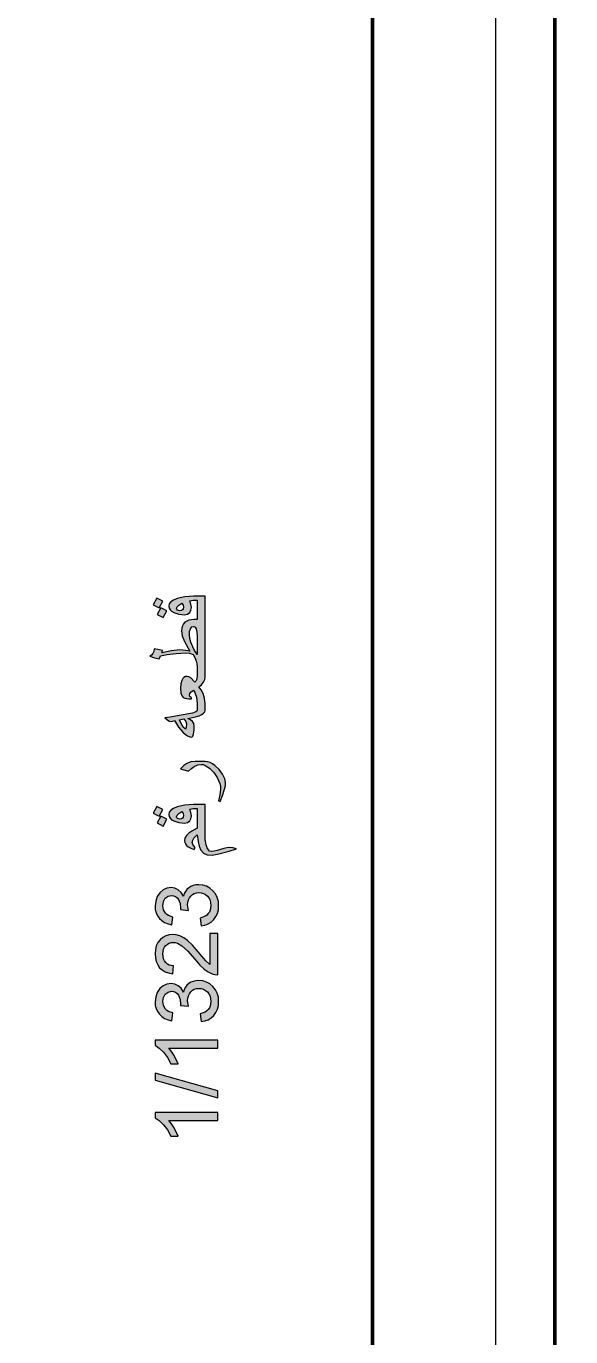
# Model space of a CAD drawing. Header units: inches. Extents: x -279 to 561, y -345 to 342.
# Drawn here: x -187.65 to -185.998, y 60.762 to 64.739 of the extents above; entities that cross this region are included whole.
import ezdxf

# ---------------------------------------------------------------- set-up
doc = ezdxf.new("R2010")
doc.units = ezdxf.units.IN
doc.header["$LTSCALE"] = 0.5
doc.header["$MEASUREMENT"] = 0
doc.layers.add('A-GENM', color=13, linetype='Continuous', lineweight=9)
doc.layers.add('G-ANNO-HLIN', color=5, linetype='Continuous', lineweight=50)
doc.layers.add('CADER', color=7, linetype='Continuous')
doc.layers.add('S-DIM', color=7, linetype='Continuous')
doc.styles.get("Standard").update_dxf_attribs({"font": 'arial.ttf'})
doc.dimstyles.get("Standard").update_dxf_attribs({"dimtxt": 0.18, "dimasz": 0.18, "dimexe": 0.18, "dimexo": 0.0625, "dimgap": 0.09, "dimtad": 0, "dimtih": 1, "dimtoh": 1, "dimzin": 0, "dimdsep": 46, "dimtxsty": 'Standard', "dimcen": 0.09, "dimadec": 0, "dimazin": 0, "dimtfac": 1, "dimtofl": 0, "dimtmove": 0, "dimatfit": 3, "dimfxl": 1, "dimtolj": 1, "dimtzin": 0, "dimarcsym": 0})

# ---------------------------------------------------------------- blocks, each defined once
blk = doc.blocks.new('TGG')
at = {"layer": 'A-GENM'}
h = blk.add_hatch(color=7, dxfattribs=at)
h.paths.add_polyline_path([(-15.16, -85.395), (-15.152, -85.388), (-15.146, -85.369), (-15.141, -85.339), (-15.14, -85.304), (-15.143, -85.287), (-15.153, -85.271), (-15.17, -85.257), (-15.192, -85.245), (-15.141, -85.236), (-15.101, -85.224), (-15.08, -85.214), (-15.065, -85.204), (-15.056, -85.194), (-15.053, -85.181), (-15.053, -85.128), (-15.057, -85.084), (-15.068, -85.045), (-15.083, -85.017), (-15.102, -84.992), (-15.081, -84.977), (-15.065, -84.954), (-15.056, -84.932), (-15.053, -84.91), (-15.053, -84.264), (-15.145, -84.264), (-15.216, -84.269), (-15.276, -84.283), (-15.306, -84.296), (-15.327, -84.31), (-15.34, -84.327), (-15.344, -84.347), (-15.341, -84.362), (-15.334, -84.375), (-15.321, -84.386), (-15.303, -84.397), (-15.264, -84.409), (-15.219, -84.414), (-15.194, -84.409), (-15.176, -84.396), (-15.167, -84.378), (-15.163, -84.356), (-15.168, -84.329), (-15.176, -84.303), (-15.147, -84.298), (-15.116, -84.296), (-15.116, -84.453), (-15.142, -84.453), (-15.184, -84.458), (-15.2, -84.465), (-15.214, -84.474), (-15.226, -84.487), (-15.235, -84.502), (-15.24, -84.521), (-15.242, -84.543), (-15.236, -84.582), (-15.218, -84.629), (-15.175, -84.706), (-15.206, -84.7), (-15.256, -84.696), (-15.322, -84.703), (-15.399, -84.72), (-15.395, -84.701), (-15.418, -84.694), (-15.462, -84.688), (-15.465, -84.709), (-15.471, -84.725), (-15.482, -84.739), (-15.496, -84.747), (-15.459, -84.76), (-15.42, -84.767), (-15.41, -84.743), (-15.346, -84.732), (-15.286, -84.724), (-15.21, -84.72), (-15.179, -84.723), (-15.149, -84.734), (-15.133, -84.762), (-15.123, -84.787), (-15.118, -84.808), (-15.117, -84.831), (-15.117, -84.911), (-15.122, -84.935), (-15.127, -84.947), (-15.135, -84.955), (-15.167, -84.921), (-15.185, -84.911), (-15.198, -84.908), (-15.212, -84.911), (-15.222, -84.916), (-15.232, -84.926), (-15.239, -84.94), (-15.247, -84.969), (-15.25, -85.004), (-15.246, -85.043), (-15.237, -85.068), (-15.228, -85.077), (-15.216, -85.083), (-15.184, -85.089), (-15.163, -85.089), (-15.163, -85.081), (-15.176, -85.07), (-15.179, -85.058), (-15.175, -85.045), (-15.165, -85.033), (-15.144, -85.018), (-15.131, -85.046), (-15.122, -85.074), (-15.118, -85.1), (-15.116, -85.136), (-15.116, -85.182), (-15.119, -85.187), (-15.126, -85.193), (-15.153, -85.203), (-15.228, -85.217), (-15.29, -85.227), (-15.346, -85.237), (-15.375, -85.242), (-15.351, -85.26), (-15.338, -85.267), (-15.325, -85.269), (-15.297, -85.263), (-15.266, -85.315), (-15.23, -85.357), (-15.211, -85.374), (-15.193, -85.385), (-15.176, -85.392)], flags=0)
h.paths.add_polyline_path([(-15.209, -85.332), (-15.224, -85.319), (-15.237, -85.303), (-15.258, -85.257), (-15.223, -85.25), (-15.208, -85.269), (-15.203, -85.289), (-15.204, -85.315)], flags=0)
h.paths.add_polyline_path([(-15.116, -84.734), (-15.143, -84.689), (-15.168, -84.633), (-15.176, -84.603), (-15.179, -84.576), (-15.177, -84.547), (-15.17, -84.526), (-15.159, -84.512), (-15.143, -84.508), (-15.131, -84.513), (-15.123, -84.528), (-15.118, -84.553), (-15.116, -84.587), (-15.116, -84.641)], flags=0)
h.paths.add_polyline_path([(-15.389, -84.437), (-15.36, -84.383), (-15.409, -84.359), (-15.438, -84.412)], flags=0)
h.paths.add_polyline_path([(-15.254, -84.382), (-15.273, -84.377), (-15.279, -84.37), (-15.281, -84.362), (-15.277, -84.349), (-15.263, -84.336), (-15.238, -84.321), (-15.229, -84.338), (-15.226, -84.354), (-15.228, -84.366), (-15.233, -84.375), (-15.242, -84.38)], flags=0)
h.paths.add_polyline_path([(-15.42, -84.359), (-15.391, -84.305), (-15.441, -84.28), (-15.469, -84.334)], flags=0)
for points in [[(-14.932, -85.913), (-14.913, -85.863), (-14.896, -85.812), (-14.89, -85.785), (-14.889, -85.761), (-14.895, -85.731), (-14.913, -85.694), (-14.941, -85.655), (-14.974, -85.623), (-14.993, -85.609), (-15.013, -85.599), (-15.034, -85.593), (-15.051, -85.591), (-15.133, -85.591), (-15.167, -85.595), (-15.198, -85.607), (-15.224, -85.624), (-15.25, -85.65), (-15.187, -85.669), (-15.163, -85.648), (-15.14, -85.631), (-15.112, -85.619), (-15.085, -85.614), (-15.069, -85.616), (-15.053, -85.622), (-15.017, -85.645), (-14.983, -85.68), (-14.955, -85.72), (-14.935, -85.768), (-14.93, -85.791), (-14.928, -85.814), (-14.934, -85.859), (-14.945, -85.907)], [(-15.085, -86.909), (-15.055, -86.904), (-15.028, -86.894), (-15.004, -86.879), (-14.983, -86.859), (-14.966, -86.836), (-14.953, -86.81), (-14.946, -86.781), (-14.944, -86.749), (-14.946, -86.714), (-14.955, -86.682), (-14.97, -86.653), (-14.99, -86.628), (-15.014, -86.607), (-15.041, -86.592), (-15.07, -86.583), (-15.102, -86.58), (-15.126, -86.581), (-15.147, -86.586), (-15.166, -86.593), (-15.184, -86.604), (-15.199, -86.617), (-15.211, -86.633), (-15.22, -86.651), (-15.227, -86.672), (-15.245, -86.642), (-15.268, -86.621), (-15.296, -86.608), (-15.326, -86.603), (-15.359, -86.608), (-15.389, -86.622), (-15.416, -86.644), (-15.437, -86.675), (-15.449, -86.711), (-15.454, -86.75), (-15.452, -86.779), (-15.445, -86.805), (-15.434, -86.829), (-15.419, -86.85), (-15.4, -86.868), (-15.377, -86.883), (-15.346, -86.895), (-15.32, -86.901), (-15.312, -86.839), (-15.347, -86.828), (-15.36, -86.819), (-15.371, -86.808), (-15.386, -86.781), (-15.391, -86.748), (-15.386, -86.715), (-15.372, -86.689), (-15.35, -86.672), (-15.322, -86.666), (-15.305, -86.668), (-15.29, -86.674), (-15.277, -86.684), (-15.267, -86.698), (-15.253, -86.731), (-15.249, -86.769), (-15.25, -86.779), (-15.187, -86.786), (-15.194, -86.742), (-15.192, -86.721), (-15.187, -86.702), (-15.179, -86.686), (-15.168, -86.671), (-15.154, -86.658), (-15.139, -86.65), (-15.122, -86.644), (-15.103, -86.642), (-15.083, -86.644), (-15.065, -86.65), (-15.049, -86.658), (-15.034, -86.671), (-15.022, -86.686), (-15.013, -86.704), (-15.008, -86.724), (-15.006, -86.747), (-15.011, -86.784), (-15.018, -86.799), (-15.027, -86.812), (-15.038, -86.823), (-15.053, -86.832), (-15.093, -86.847)], [(-14.951, -87.302), (-14.951, -86.972), (-15.014, -86.972), (-15.014, -87.219), (-15.046, -87.19), (-15.107, -87.118), (-15.155, -87.064), (-15.193, -87.028), (-15.224, -87.006), (-15.254, -86.991), (-15.284, -86.983), (-15.314, -86.98), (-15.346, -86.984), (-15.368, -86.99), (-15.392, -87.003), (-15.414, -87.021), (-15.431, -87.044), (-15.444, -87.07), (-15.451, -87.1), (-15.454, -87.134), (-15.451, -87.167), (-15.445, -87.197), (-15.433, -87.223), (-15.418, -87.246), (-15.397, -87.264), (-15.373, -87.279), (-15.345, -87.288), (-15.312, -87.294), (-15.305, -87.231), (-15.324, -87.229), (-15.341, -87.224), (-15.355, -87.216), (-15.368, -87.205), (-15.378, -87.191), (-15.385, -87.174), (-15.391, -87.135), (-15.389, -87.115), (-15.385, -87.098), (-15.378, -87.082), (-15.367, -87.068), (-15.355, -87.057), (-15.341, -87.049), (-15.326, -87.044), (-15.31, -87.043), (-15.292, -87.044), (-15.275, -87.05), (-15.239, -87.07), (-15.194, -87.11), (-15.134, -87.178), (-15.096, -87.224), (-15.061, -87.257), (-15.029, -87.28), (-14.995, -87.295), (-14.974, -87.3)], [(-15.085, -87.678), (-15.055, -87.673), (-15.028, -87.663), (-15.004, -87.648), (-14.983, -87.629), (-14.966, -87.605), (-14.953, -87.579), (-14.946, -87.55), (-14.944, -87.518), (-14.946, -87.483), (-14.955, -87.451), (-14.97, -87.423), (-14.99, -87.397), (-15.014, -87.376), (-15.041, -87.361), (-15.07, -87.352), (-15.102, -87.349), (-15.126, -87.35), (-15.147, -87.355), (-15.166, -87.362), (-15.184, -87.373), (-15.199, -87.386), (-15.211, -87.402), (-15.22, -87.42), (-15.227, -87.441), (-15.245, -87.411), (-15.268, -87.39), (-15.296, -87.377), (-15.326, -87.372), (-15.359, -87.377), (-15.389, -87.391), (-15.416, -87.413), (-15.437, -87.444), (-15.449, -87.48), (-15.454, -87.519), (-15.452, -87.548), (-15.445, -87.574), (-15.434, -87.598), (-15.419, -87.619), (-15.4, -87.637), (-15.377, -87.652), (-15.346, -87.664), (-15.32, -87.671), (-15.312, -87.608), (-15.347, -87.597), (-15.36, -87.588), (-15.371, -87.577), (-15.386, -87.55), (-15.391, -87.517), (-15.386, -87.484), (-15.372, -87.458), (-15.35, -87.441), (-15.322, -87.435), (-15.305, -87.437), (-15.29, -87.443), (-15.277, -87.453), (-15.267, -87.467), (-15.253, -87.5), (-15.249, -87.538), (-15.25, -87.548), (-15.187, -87.555), (-15.194, -87.511), (-15.192, -87.49), (-15.187, -87.472), (-15.179, -87.455), (-15.168, -87.44), (-15.154, -87.427), (-15.139, -87.419), (-15.122, -87.413), (-15.103, -87.412), (-15.083, -87.413), (-15.065, -87.419), (-15.049, -87.428), (-15.034, -87.44), (-15.022, -87.455), (-15.013, -87.473), (-15.008, -87.493), (-15.006, -87.516), (-15.011, -87.553), (-15.018, -87.568), (-15.027, -87.581), (-15.038, -87.592), (-15.053, -87.602), (-15.093, -87.616)], [(-15.328, -88.016), (-15.269, -88.016), (-15.301, -87.95), (-15.322, -87.917), (-15.343, -87.89), (-14.951, -87.89), (-14.951, -87.828), (-15.454, -87.828), (-15.454, -87.868), (-15.421, -87.89), (-15.387, -87.924), (-15.355, -87.967)], [(-14.951, -88.291), (-14.951, -88.234), (-15.454, -88.093), (-15.454, -88.149), (-15.034, -88.267)], [(-15.328, -88.597), (-15.269, -88.597), (-15.301, -88.531), (-15.322, -88.497), (-15.343, -88.471), (-14.951, -88.471), (-14.951, -88.408), (-15.454, -88.408), (-15.454, -88.449), (-15.421, -88.471), (-15.387, -88.505), (-15.355, -88.547)]]:
    blk.add_hatch(color=7, dxfattribs=at).paths.add_polyline_path(points, flags=0)
h = blk.add_hatch(color=7, dxfattribs=at)
h.paths.add_polyline_path([(-14.997, -86.344), (-14.943, -86.333), (-14.802, -86.293), (-14.83, -86.284), (-14.854, -86.281), (-14.877, -86.283), (-14.903, -86.289), (-14.955, -86.305), (-14.98, -86.311), (-15.004, -86.313), (-15.016, -86.31), (-15.026, -86.3), (-15.035, -86.283), (-15.043, -86.261), (-15.051, -86.216), (-15.053, -86.148), (-15.053, -85.936), (-15.145, -85.936), (-15.216, -85.941), (-15.276, -85.955), (-15.306, -85.967), (-15.327, -85.982), (-15.34, -85.999), (-15.344, -86.019), (-15.341, -86.033), (-15.334, -86.046), (-15.321, -86.058), (-15.303, -86.068), (-15.264, -86.081), (-15.219, -86.085), (-15.194, -86.081), (-15.176, -86.068), (-15.167, -86.05), (-15.163, -86.028), (-15.168, -86.001), (-15.176, -85.974), (-15.147, -85.969), (-15.116, -85.968), (-15.116, -86.125), (-15.16, -86.15), (-15.183, -86.167), (-15.201, -86.184), (-15.214, -86.205), (-15.218, -86.225), (-15.216, -86.239), (-15.211, -86.252), (-15.202, -86.264), (-15.189, -86.275), (-15.168, -86.287), (-15.141, -86.297), (-15.132, -86.281), (-15.149, -86.262), (-15.156, -86.241), (-15.152, -86.223), (-15.142, -86.206), (-15.116, -86.179), (-15.109, -86.232), (-15.101, -86.27), (-15.086, -86.303), (-15.066, -86.326), (-15.034, -86.34)], flags=0)
h.paths.add_polyline_path([(-15.389, -86.109), (-15.36, -86.055), (-15.409, -86.03), (-15.438, -86.083)], flags=0)
h.paths.add_polyline_path([(-15.254, -86.054), (-15.273, -86.048), (-15.279, -86.042), (-15.281, -86.034), (-15.277, -86.021), (-15.263, -86.008), (-15.238, -85.993), (-15.229, -86.009), (-15.226, -86.025), (-15.228, -86.038), (-15.233, -86.047), (-15.242, -86.052)], flags=0)
h.paths.add_polyline_path([(-15.42, -86.03), (-15.391, -85.976), (-15.441, -85.952), (-15.469, -86.005)], flags=0)
at = {"layer": 'A-GENM', "color": 7}
for p, q in [((-15.441, -84.28), (-15.469, -84.334)), ((-15.391, -84.305), (-15.441, -84.28)), ((-15.42, -84.359), (-15.391, -84.305)), ((-15.34, -84.327), (-15.344, -84.347)), ((-15.327, -84.31), (-15.34, -84.327)), ((-15.306, -84.296), (-15.327, -84.31)), ((-15.276, -84.283), (-15.306, -84.296)), ((-15.216, -84.269), (-15.276, -84.283)), ((-15.263, -84.336), (-15.238, -84.321)), ((-15.238, -84.321), (-15.229, -84.338)), ((-15.145, -84.264), (-15.216, -84.269)), ((-15.176, -84.303), (-15.147, -84.298)), ((-15.168, -84.329), (-15.176, -84.303)), ((-15.163, -84.356), (-15.168, -84.329)), ((-15.147, -84.298), (-15.116, -84.296)), ((-15.053, -84.264), (-15.145, -84.264)), ((-15.116, -84.296), (-15.116, -84.453)), ((-15.053, -84.453), (-15.053, -84.264)), ((-15.469, -84.334), (-15.42, -84.359)), ((-15.409, -84.359), (-15.438, -84.412)), ((-15.438, -84.412), (-15.389, -84.437)), ((-15.36, -84.383), (-15.409, -84.359)), ((-15.389, -84.437), (-15.36, -84.383)), ((-15.344, -84.347), (-15.341, -84.362)), ((-15.341, -84.362), (-15.334, -84.375)), ((-15.334, -84.375), (-15.321, -84.386)), ((-15.321, -84.386), (-15.303, -84.397)), ((-15.303, -84.397), (-15.264, -84.409)), ((-15.281, -84.362), (-15.277, -84.349)), ((-15.279, -84.37), (-15.281, -84.362)), ((-15.273, -84.377), (-15.279, -84.37)), ((-15.277, -84.349), (-15.263, -84.336)), ((-15.254, -84.382), (-15.273, -84.377)), ((-15.264, -84.409), (-15.219, -84.414)), ((-15.242, -84.38), (-15.254, -84.382)), ((-15.233, -84.375), (-15.242, -84.38)), ((-15.228, -84.366), (-15.233, -84.375)), ((-15.229, -84.338), (-15.226, -84.354)), ((-15.226, -84.354), (-15.228, -84.366)), ((-15.219, -84.414), (-15.194, -84.409)), ((-15.194, -84.409), (-15.176, -84.396)), ((-15.176, -84.396), (-15.167, -84.378)), ((-15.167, -84.378), (-15.163, -84.356)), ((-15.24, -84.521), (-15.242, -84.543)), ((-15.235, -84.502), (-15.24, -84.521)), ((-15.226, -84.487), (-15.235, -84.502)), ((-15.214, -84.474), (-15.226, -84.487)), ((-15.2, -84.465), (-15.214, -84.474)), ((-15.184, -84.458), (-15.2, -84.465)), ((-15.142, -84.453), (-15.184, -84.458)), ((-15.177, -84.547), (-15.17, -84.526)), ((-15.17, -84.526), (-15.159, -84.512)), ((-15.159, -84.512), (-15.143, -84.508)), ((-15.143, -84.508), (-15.131, -84.513)), ((-15.116, -84.453), (-15.142, -84.453)), ((-15.131, -84.513), (-15.123, -84.528)), ((-15.123, -84.528), (-15.118, -84.553)), ((-15.053, -84.476), (-15.053, -84.453)), ((-15.053, -84.861), (-15.053, -84.476)), ((-15.242, -84.543), (-15.236, -84.582)), ((-15.236, -84.582), (-15.218, -84.629)), ((-15.218, -84.629), (-15.175, -84.706)), ((-15.179, -84.576), (-15.177, -84.547)), ((-15.176, -84.603), (-15.179, -84.576)), ((-15.168, -84.633), (-15.176, -84.603)), ((-15.143, -84.689), (-15.168, -84.633)), ((-15.118, -84.553), (-15.116, -84.587)), ((-15.116, -84.587), (-15.116, -84.734)), ((-15.482, -84.739), (-15.496, -84.747)), ((-15.496, -84.747), (-15.459, -84.76)), ((-15.471, -84.725), (-15.482, -84.739)), ((-15.465, -84.709), (-15.471, -84.725)), ((-15.462, -84.688), (-15.465, -84.709)), ((-15.418, -84.694), (-15.462, -84.688)), ((-15.42, -84.767), (-15.41, -84.743)), ((-15.395, -84.701), (-15.418, -84.694)), ((-15.41, -84.743), (-15.358, -84.734)), ((-15.322, -84.703), (-15.399, -84.72)), ((-15.399, -84.72), (-15.398, -84.715)), ((-15.398, -84.715), (-15.395, -84.701)), ((-15.358, -84.734), (-15.286, -84.724)), ((-15.256, -84.696), (-15.322, -84.703)), ((-15.286, -84.724), (-15.21, -84.72)), ((-15.206, -84.7), (-15.256, -84.696)), ((-15.21, -84.72), (-15.179, -84.723)), ((-15.175, -84.706), (-15.206, -84.7)), ((-15.179, -84.723), (-15.149, -84.734)), ((-15.149, -84.734), (-15.133, -84.762)), ((-15.116, -84.734), (-15.143, -84.689)), ((-15.459, -84.76), (-15.42, -84.767)), ((-15.133, -84.762), (-15.123, -84.787)), ((-15.123, -84.787), (-15.118, -84.808)), ((-15.118, -84.808), (-15.117, -84.831)), ((-15.117, -84.831), (-15.116, -84.884)), ((-15.239, -84.94), (-15.247, -84.969)), ((-15.232, -84.926), (-15.239, -84.94)), ((-15.222, -84.916), (-15.232, -84.926)), ((-15.211, -84.91), (-15.222, -84.916)), ((-15.198, -84.908), (-15.211, -84.91)), ((-15.183, -84.911), (-15.198, -84.908)), ((-15.167, -84.921), (-15.183, -84.911)), ((-15.135, -84.955), (-15.167, -84.921)), ((-15.127, -84.947), (-15.135, -84.955)), ((-15.122, -84.935), (-15.127, -84.947)), ((-15.116, -84.91), (-15.122, -84.935)), ((-15.116, -84.884), (-15.116, -84.91)), ((-15.081, -84.977), (-15.065, -84.954)), ((-15.065, -84.954), (-15.056, -84.932)), ((-15.056, -84.932), (-15.053, -84.91)), ((-15.053, -84.884), (-15.053, -84.861)), ((-15.053, -84.91), (-15.053, -84.884)), ((-15.247, -84.969), (-15.25, -85.004)), ((-15.25, -85.004), (-15.246, -85.043)), ((-15.246, -85.043), (-15.237, -85.068)), ((-15.179, -85.058), (-15.175, -85.045)), ((-15.176, -85.07), (-15.179, -85.058)), ((-15.175, -85.045), (-15.165, -85.033)), ((-15.165, -85.033), (-15.144, -85.018)), ((-15.144, -85.018), (-15.131, -85.046)), ((-15.131, -85.046), (-15.122, -85.074)), ((-15.102, -84.992), (-15.081, -84.977)), ((-15.083, -85.017), (-15.102, -84.992)), ((-15.068, -85.045), (-15.083, -85.017)), ((-15.057, -85.084), (-15.068, -85.045)), ((-15.237, -85.068), (-15.228, -85.077)), ((-15.228, -85.077), (-15.216, -85.083)), ((-15.216, -85.083), (-15.184, -85.089)), ((-15.184, -85.089), (-15.163, -85.089)), ((-15.163, -85.081), (-15.176, -85.07)), ((-15.163, -85.089), (-15.163, -85.081)), ((-15.122, -85.074), (-15.118, -85.1)), ((-15.118, -85.1), (-15.116, -85.128)), ((-15.116, -85.128), (-15.116, -85.136)), ((-15.116, -85.136), (-15.116, -85.159)), ((-15.116, -85.159), (-15.116, -85.182)), ((-15.053, -85.128), (-15.057, -85.084)), ((-15.053, -85.136), (-15.053, -85.128)), ((-15.053, -85.159), (-15.053, -85.136)), ((-15.053, -85.182), (-15.053, -85.159)), ((-15.332, -85.235), (-15.375, -85.242)), ((-15.375, -85.242), (-15.351, -85.26)), ((-15.351, -85.26), (-15.338, -85.267)), ((-15.338, -85.267), (-15.325, -85.269)), ((-15.29, -85.227), (-15.332, -85.235)), ((-15.325, -85.269), (-15.311, -85.267)), ((-15.311, -85.267), (-15.297, -85.263)), ((-15.297, -85.263), (-15.266, -85.315)), ((-15.228, -85.217), (-15.29, -85.227)), ((-15.258, -85.257), (-15.223, -85.25)), ((-15.237, -85.303), (-15.258, -85.257)), ((-15.153, -85.203), (-15.228, -85.217)), ((-15.223, -85.25), (-15.208, -85.269)), ((-15.208, -85.269), (-15.203, -85.289)), ((-15.192, -85.245), (-15.141, -85.236)), ((-15.17, -85.257), (-15.192, -85.245)), ((-15.153, -85.271), (-15.17, -85.257)), ((-15.126, -85.193), (-15.153, -85.203)), ((-15.143, -85.287), (-15.153, -85.271)), ((-15.141, -85.236), (-15.101, -85.224)), ((-15.119, -85.187), (-15.126, -85.193)), ((-15.116, -85.182), (-15.119, -85.187)), ((-15.101, -85.224), (-15.08, -85.214)), ((-15.08, -85.214), (-15.065, -85.204)), ((-15.065, -85.204), (-15.056, -85.194)), ((-15.056, -85.194), (-15.053, -85.182)), ((-15.266, -85.315), (-15.23, -85.357)), ((-15.224, -85.319), (-15.237, -85.303)), ((-15.23, -85.357), (-15.211, -85.374)), ((-15.209, -85.332), (-15.224, -85.319)), ((-15.211, -85.374), (-15.193, -85.385)), ((-15.204, -85.315), (-15.209, -85.332)), ((-15.203, -85.289), (-15.204, -85.315)), ((-15.152, -85.388), (-15.146, -85.369)), ((-15.146, -85.369), (-15.141, -85.339)), ((-15.14, -85.304), (-15.143, -85.287)), ((-15.141, -85.339), (-15.14, -85.304)), ((-15.193, -85.385), (-15.176, -85.392)), ((-15.176, -85.392), (-15.16, -85.395)), ((-15.16, -85.395), (-15.152, -85.388)), ((-15.133, -85.591), (-15.167, -85.595)), ((-15.051, -85.591), (-15.133, -85.591)), ((-15.032, -85.593), (-15.051, -85.591)), ((-15.224, -85.624), (-15.25, -85.65)), ((-15.25, -85.65), (-15.187, -85.669)), ((-15.198, -85.607), (-15.224, -85.624)), ((-15.167, -85.595), (-15.198, -85.607)), ((-15.187, -85.669), (-15.163, -85.648)), ((-15.163, -85.648), (-15.14, -85.631)), ((-15.14, -85.631), (-15.112, -85.619)), ((-15.112, -85.619), (-15.085, -85.614)), ((-15.085, -85.614), (-15.069, -85.616)), ((-15.069, -85.616), (-15.053, -85.622)), ((-15.053, -85.622), (-15.017, -85.645)), ((-15.013, -85.599), (-15.032, -85.593)), ((-15.017, -85.645), (-14.983, -85.68)), ((-14.993, -85.609), (-15.013, -85.599)), ((-14.974, -85.623), (-14.993, -85.609)), ((-14.983, -85.68), (-14.955, -85.72)), ((-14.941, -85.655), (-14.974, -85.623)), ((-14.913, -85.694), (-14.941, -85.655)), ((-14.895, -85.731), (-14.913, -85.694)), ((-14.955, -85.72), (-14.935, -85.768)), ((-14.935, -85.768), (-14.93, -85.791)), ((-14.93, -85.791), (-14.928, -85.814)), ((-14.896, -85.812), (-14.89, -85.785)), ((-14.889, -85.761), (-14.895, -85.731)), ((-14.89, -85.785), (-14.889, -85.761)), ((-14.934, -85.859), (-14.945, -85.907)), ((-14.945, -85.907), (-14.932, -85.913)), ((-14.928, -85.814), (-14.934, -85.859)), ((-14.932, -85.913), (-14.913, -85.863)), ((-14.913, -85.863), (-14.896, -85.812)), ((-15.441, -85.952), (-15.469, -86.005)), ((-15.469, -86.005), (-15.42, -86.03)), ((-15.391, -85.976), (-15.441, -85.952)), ((-15.42, -86.03), (-15.391, -85.976)), ((-15.34, -85.999), (-15.344, -86.019)), ((-15.327, -85.982), (-15.34, -85.999)), ((-15.306, -85.967), (-15.327, -85.982)), ((-15.276, -85.955), (-15.306, -85.967)), ((-15.277, -86.021), (-15.263, -86.008)), ((-15.216, -85.941), (-15.276, -85.955)), ((-15.263, -86.008), (-15.238, -85.993)), ((-15.238, -85.993), (-15.229, -86.009)), ((-15.229, -86.009), (-15.226, -86.025)), ((-15.145, -85.936), (-15.216, -85.941)), ((-15.176, -85.974), (-15.147, -85.969)), ((-15.168, -86.001), (-15.176, -85.974)), ((-15.163, -86.028), (-15.168, -86.001)), ((-15.147, -85.969), (-15.116, -85.968)), ((-15.053, -85.936), (-15.145, -85.936)), ((-15.116, -85.968), (-15.116, -86.125)), ((-15.053, -86.125), (-15.053, -85.936)), ((-15.409, -86.03), (-15.438, -86.083)), ((-15.438, -86.083), (-15.389, -86.109)), ((-15.36, -86.055), (-15.409, -86.03)), ((-15.389, -86.109), (-15.36, -86.055)), ((-15.344, -86.019), (-15.341, -86.033)), ((-15.341, -86.033), (-15.334, -86.046)), ((-15.334, -86.046), (-15.321, -86.058)), ((-15.321, -86.058), (-15.303, -86.068)), ((-15.303, -86.068), (-15.264, -86.081)), ((-15.281, -86.034), (-15.277, -86.021)), ((-15.279, -86.042), (-15.281, -86.034)), ((-15.273, -86.048), (-15.279, -86.042)), ((-15.254, -86.054), (-15.273, -86.048)), ((-15.264, -86.081), (-15.219, -86.085)), ((-15.242, -86.052), (-15.254, -86.054)), ((-15.233, -86.047), (-15.242, -86.052)), ((-15.228, -86.038), (-15.233, -86.047)), ((-15.226, -86.025), (-15.228, -86.038)), ((-15.219, -86.085), (-15.194, -86.081)), ((-15.194, -86.081), (-15.176, -86.068)), ((-15.176, -86.068), (-15.167, -86.05)), ((-15.167, -86.05), (-15.163, -86.028)), ((-15.214, -86.205), (-15.218, -86.225)), ((-15.201, -86.184), (-15.214, -86.205)), ((-15.183, -86.167), (-15.201, -86.184)), ((-15.16, -86.15), (-15.183, -86.167)), ((-15.116, -86.125), (-15.16, -86.15)), ((-15.156, -86.241), (-15.152, -86.223)), ((-15.152, -86.223), (-15.142, -86.206)), ((-15.142, -86.206), (-15.116, -86.179)), ((-15.116, -86.179), (-15.109, -86.232)), ((-15.053, -86.148), (-15.053, -86.125)), ((-15.053, -86.164), (-15.053, -86.148)), ((-15.051, -86.216), (-15.053, -86.164)), ((-15.043, -86.261), (-15.051, -86.216)), ((-15.218, -86.225), (-15.216, -86.239)), ((-15.216, -86.239), (-15.211, -86.252)), ((-15.211, -86.252), (-15.202, -86.264)), ((-15.202, -86.264), (-15.189, -86.275)), ((-15.189, -86.275), (-15.168, -86.287)), ((-15.168, -86.287), (-15.141, -86.297)), ((-15.149, -86.262), (-15.156, -86.241)), ((-15.132, -86.281), (-15.149, -86.262)), ((-15.141, -86.297), (-15.132, -86.281)), ((-15.109, -86.232), (-15.101, -86.27)), ((-15.101, -86.27), (-15.086, -86.303)), ((-15.086, -86.303), (-15.066, -86.326)), ((-15.066, -86.326), (-15.037, -86.34)), ((-15.035, -86.283), (-15.043, -86.261)), ((-15.026, -86.3), (-15.035, -86.283)), ((-15.016, -86.31), (-15.026, -86.3)), ((-15.004, -86.313), (-15.016, -86.31)), ((-14.98, -86.311), (-15.004, -86.313)), ((-14.955, -86.305), (-14.98, -86.311)), ((-14.903, -86.289), (-14.955, -86.305)), ((-14.943, -86.333), (-14.86, -86.31)), ((-14.877, -86.283), (-14.903, -86.289)), ((-14.854, -86.281), (-14.877, -86.283)), ((-14.86, -86.31), (-14.802, -86.293)), ((-14.83, -86.284), (-14.854, -86.281)), ((-14.802, -86.293), (-14.83, -86.284)), ((-15.037, -86.34), (-14.997, -86.344)), ((-14.997, -86.344), (-14.943, -86.333)), ((-15.416, -86.644), (-15.437, -86.675)), ((-15.389, -86.622), (-15.416, -86.644)), ((-15.359, -86.608), (-15.389, -86.622)), ((-15.326, -86.603), (-15.359, -86.608)), ((-15.296, -86.608), (-15.326, -86.603)), ((-15.268, -86.621), (-15.296, -86.608)), ((-15.245, -86.642), (-15.268, -86.621)), ((-15.227, -86.672), (-15.245, -86.642)), ((-15.211, -86.633), (-15.22, -86.651)), ((-15.199, -86.617), (-15.211, -86.633)), ((-15.184, -86.604), (-15.199, -86.617)), ((-15.166, -86.593), (-15.184, -86.604)), ((-15.147, -86.586), (-15.166, -86.593)), ((-15.126, -86.581), (-15.147, -86.586)), ((-15.102, -86.58), (-15.126, -86.581)), ((-15.122, -86.644), (-15.103, -86.642)), ((-15.103, -86.642), (-15.083, -86.644)), ((-15.07, -86.583), (-15.102, -86.58)), ((-15.041, -86.592), (-15.07, -86.583)), ((-15.014, -86.607), (-15.041, -86.592)), ((-14.99, -86.628), (-15.014, -86.607)), ((-14.97, -86.653), (-14.99, -86.628)), ((-15.449, -86.711), (-15.454, -86.75)), ((-15.437, -86.675), (-15.449, -86.711)), ((-15.391, -86.748), (-15.386, -86.715)), ((-15.386, -86.781), (-15.391, -86.748)), ((-15.386, -86.715), (-15.372, -86.689)), ((-15.372, -86.689), (-15.35, -86.672)), ((-15.35, -86.672), (-15.322, -86.666)), ((-15.322, -86.666), (-15.305, -86.668)), ((-15.305, -86.668), (-15.29, -86.674)), ((-15.29, -86.674), (-15.277, -86.684)), ((-15.277, -86.684), (-15.267, -86.698)), ((-15.267, -86.698), (-15.253, -86.731)), ((-15.253, -86.731), (-15.249, -86.769)), ((-15.22, -86.651), (-15.227, -86.672)), ((-15.194, -86.742), (-15.192, -86.721)), ((-15.187, -86.786), (-15.194, -86.742)), ((-15.192, -86.721), (-15.187, -86.702)), ((-15.187, -86.702), (-15.179, -86.686)), ((-15.179, -86.686), (-15.168, -86.671)), ((-15.168, -86.671), (-15.154, -86.658)), ((-15.154, -86.658), (-15.139, -86.65)), ((-15.139, -86.65), (-15.122, -86.644)), ((-15.083, -86.644), (-15.065, -86.65)), ((-15.065, -86.65), (-15.049, -86.658)), ((-15.049, -86.658), (-15.034, -86.671)), ((-15.034, -86.671), (-15.022, -86.686)), ((-15.022, -86.686), (-15.013, -86.704)), ((-15.013, -86.704), (-15.008, -86.724)), ((-15.006, -86.747), (-15.011, -86.784)), ((-15.008, -86.724), (-15.006, -86.747)), ((-14.955, -86.682), (-14.97, -86.653)), ((-14.946, -86.714), (-14.955, -86.682)), ((-14.944, -86.749), (-14.946, -86.714)), ((-14.946, -86.781), (-14.944, -86.749)), ((-15.454, -86.75), (-15.452, -86.779)), ((-15.452, -86.779), (-15.445, -86.805)), ((-15.445, -86.805), (-15.434, -86.829)), ((-15.434, -86.829), (-15.419, -86.85)), ((-15.419, -86.85), (-15.4, -86.868)), ((-15.371, -86.808), (-15.386, -86.781)), ((-15.36, -86.819), (-15.371, -86.808)), ((-15.347, -86.828), (-15.36, -86.819)), ((-15.312, -86.839), (-15.347, -86.828)), ((-15.32, -86.901), (-15.312, -86.839)), ((-15.249, -86.769), (-15.25, -86.779)), ((-15.25, -86.779), (-15.187, -86.786)), ((-15.053, -86.832), (-15.093, -86.847)), ((-15.093, -86.847), (-15.085, -86.909)), ((-15.038, -86.823), (-15.053, -86.832)), ((-15.027, -86.812), (-15.038, -86.823)), ((-15.018, -86.799), (-15.027, -86.812)), ((-15.011, -86.784), (-15.018, -86.799)), ((-14.983, -86.859), (-14.966, -86.836)), ((-14.966, -86.836), (-14.953, -86.81)), ((-14.953, -86.81), (-14.946, -86.781)), ((-15.4, -86.868), (-15.377, -86.883)), ((-15.377, -86.883), (-15.35, -86.894)), ((-15.35, -86.894), (-15.32, -86.901)), ((-15.085, -86.909), (-15.055, -86.904)), ((-15.055, -86.904), (-15.028, -86.894)), ((-15.028, -86.894), (-15.004, -86.879)), ((-15.004, -86.879), (-14.983, -86.859)), ((-15.431, -87.044), (-15.444, -87.07)), ((-15.414, -87.021), (-15.431, -87.044)), ((-15.392, -87.003), (-15.414, -87.021)), ((-15.368, -86.99), (-15.392, -87.003)), ((-15.342, -86.983), (-15.368, -86.99)), ((-15.367, -87.068), (-15.355, -87.057)), ((-15.355, -87.057), (-15.341, -87.049)), ((-15.314, -86.98), (-15.342, -86.983)), ((-15.341, -87.049), (-15.326, -87.044)), ((-15.326, -87.044), (-15.31, -87.043)), ((-15.284, -86.983), (-15.314, -86.98)), ((-15.31, -87.043), (-15.292, -87.044)), ((-15.292, -87.044), (-15.275, -87.05)), ((-15.254, -86.991), (-15.284, -86.983)), ((-15.275, -87.05), (-15.239, -87.07)), ((-15.224, -87.006), (-15.254, -86.991)), ((-15.193, -87.028), (-15.224, -87.006)), ((-15.155, -87.064), (-15.193, -87.028)), ((-15.107, -87.118), (-15.155, -87.064)), ((-15.014, -86.972), (-15.014, -87.219)), ((-14.951, -86.972), (-15.014, -86.972)), ((-14.951, -87.302), (-14.951, -86.972)), ((-15.451, -87.1), (-15.454, -87.134)), ((-15.454, -87.134), (-15.451, -87.167)), ((-15.444, -87.07), (-15.451, -87.1)), ((-15.451, -87.167), (-15.445, -87.197)), ((-15.391, -87.135), (-15.389, -87.115)), ((-15.385, -87.174), (-15.391, -87.135)), ((-15.389, -87.115), (-15.385, -87.098)), ((-15.385, -87.098), (-15.378, -87.082)), ((-15.378, -87.082), (-15.367, -87.068)), ((-15.239, -87.07), (-15.194, -87.11)), ((-15.194, -87.11), (-15.134, -87.178)), ((-15.046, -87.19), (-15.107, -87.118)), ((-15.445, -87.197), (-15.433, -87.223)), ((-15.433, -87.223), (-15.418, -87.246)), ((-15.418, -87.246), (-15.397, -87.264)), ((-15.397, -87.264), (-15.373, -87.279)), ((-15.378, -87.191), (-15.385, -87.174)), ((-15.368, -87.205), (-15.378, -87.191)), ((-15.355, -87.216), (-15.368, -87.205)), ((-15.341, -87.224), (-15.355, -87.216)), ((-15.324, -87.229), (-15.341, -87.224)), ((-15.305, -87.231), (-15.324, -87.229)), ((-15.312, -87.294), (-15.305, -87.231)), ((-15.134, -87.178), (-15.096, -87.224)), ((-15.096, -87.224), (-15.061, -87.257)), ((-15.061, -87.257), (-15.029, -87.28)), ((-15.014, -87.219), (-15.046, -87.19)), ((-15.359, -87.377), (-15.389, -87.391)), ((-15.373, -87.279), (-15.345, -87.288)), ((-15.326, -87.372), (-15.359, -87.377)), ((-15.345, -87.288), (-15.312, -87.294)), ((-15.296, -87.377), (-15.326, -87.372)), ((-15.268, -87.39), (-15.296, -87.377)), ((-15.184, -87.373), (-15.199, -87.386)), ((-15.166, -87.362), (-15.184, -87.373)), ((-15.147, -87.355), (-15.166, -87.362)), ((-15.126, -87.35), (-15.147, -87.355)), ((-15.102, -87.349), (-15.126, -87.35)), ((-15.07, -87.352), (-15.102, -87.349)), ((-15.041, -87.361), (-15.07, -87.352)), ((-15.014, -87.376), (-15.041, -87.361)), ((-15.029, -87.28), (-14.995, -87.295)), ((-14.99, -87.397), (-15.014, -87.376)), ((-14.995, -87.295), (-14.974, -87.3)), ((-14.974, -87.3), (-14.951, -87.302)), ((-15.449, -87.48), (-15.454, -87.519)), ((-15.437, -87.444), (-15.449, -87.48)), ((-15.416, -87.413), (-15.437, -87.444)), ((-15.389, -87.391), (-15.416, -87.413)), ((-15.391, -87.517), (-15.386, -87.484)), ((-15.386, -87.484), (-15.372, -87.458)), ((-15.372, -87.458), (-15.35, -87.441)), ((-15.35, -87.441), (-15.322, -87.435)), ((-15.322, -87.435), (-15.305, -87.437)), ((-15.305, -87.437), (-15.29, -87.443)), ((-15.29, -87.443), (-15.277, -87.453)), ((-15.277, -87.453), (-15.267, -87.467)), ((-15.245, -87.411), (-15.268, -87.39)), ((-15.267, -87.467), (-15.253, -87.5)), ((-15.227, -87.441), (-15.245, -87.411)), ((-15.22, -87.42), (-15.227, -87.441)), ((-15.211, -87.402), (-15.22, -87.42)), ((-15.199, -87.386), (-15.211, -87.402)), ((-15.192, -87.49), (-15.187, -87.472)), ((-15.187, -87.472), (-15.179, -87.455)), ((-15.179, -87.455), (-15.168, -87.44)), ((-15.168, -87.44), (-15.154, -87.427)), ((-15.154, -87.427), (-15.139, -87.419)), ((-15.139, -87.419), (-15.122, -87.413)), ((-15.122, -87.413), (-15.103, -87.412)), ((-15.103, -87.412), (-15.083, -87.413)), ((-15.083, -87.413), (-15.065, -87.419)), ((-15.065, -87.419), (-15.049, -87.428)), ((-15.049, -87.428), (-15.034, -87.44)), ((-15.034, -87.44), (-15.022, -87.455)), ((-15.022, -87.455), (-15.013, -87.473)), ((-15.013, -87.473), (-15.008, -87.493)), ((-14.97, -87.423), (-14.99, -87.397)), ((-14.955, -87.451), (-14.97, -87.423)), ((-14.946, -87.483), (-14.955, -87.451)), ((-14.944, -87.518), (-14.946, -87.483)), ((-15.454, -87.519), (-15.452, -87.548)), ((-15.452, -87.548), (-15.445, -87.574)), ((-15.445, -87.574), (-15.434, -87.598)), ((-15.386, -87.55), (-15.391, -87.517)), ((-15.371, -87.577), (-15.386, -87.55)), ((-15.36, -87.588), (-15.371, -87.577)), ((-15.347, -87.597), (-15.36, -87.588)), ((-15.253, -87.5), (-15.249, -87.538)), ((-15.249, -87.538), (-15.25, -87.548)), ((-15.25, -87.548), (-15.187, -87.555)), ((-15.194, -87.511), (-15.192, -87.49)), ((-15.187, -87.555), (-15.194, -87.511)), ((-15.027, -87.581), (-15.038, -87.592)), ((-15.018, -87.568), (-15.027, -87.581)), ((-15.011, -87.553), (-15.018, -87.568)), ((-15.006, -87.516), (-15.011, -87.553)), ((-15.008, -87.493), (-15.006, -87.516)), ((-14.966, -87.605), (-14.953, -87.579)), ((-14.953, -87.579), (-14.946, -87.55)), ((-14.946, -87.55), (-14.944, -87.518)), ((-15.434, -87.598), (-15.419, -87.619)), ((-15.419, -87.619), (-15.4, -87.637)), ((-15.4, -87.637), (-15.377, -87.652)), ((-15.377, -87.652), (-15.35, -87.663)), ((-15.35, -87.663), (-15.32, -87.671)), ((-15.312, -87.608), (-15.347, -87.597)), ((-15.32, -87.671), (-15.312, -87.608)), ((-15.053, -87.602), (-15.093, -87.616)), ((-15.093, -87.616), (-15.085, -87.678)), ((-15.085, -87.678), (-15.055, -87.673)), ((-15.055, -87.673), (-15.028, -87.663)), ((-15.038, -87.592), (-15.053, -87.602)), ((-15.028, -87.663), (-15.004, -87.648)), ((-15.004, -87.648), (-14.983, -87.629)), ((-14.983, -87.629), (-14.966, -87.605)), ((-14.951, -87.828), (-15.454, -87.828)), ((-15.454, -87.828), (-15.454, -87.868)), ((-15.454, -87.868), (-15.421, -87.89)), ((-15.421, -87.89), (-15.387, -87.924)), ((-15.322, -87.917), (-15.343, -87.89)), ((-15.343, -87.89), (-14.951, -87.89)), ((-14.951, -87.89), (-14.951, -87.828)), ((-15.387, -87.924), (-15.355, -87.967)), ((-15.355, -87.967), (-15.328, -88.016)), ((-15.301, -87.95), (-15.322, -87.917)), ((-15.269, -88.016), (-15.301, -87.95)), ((-14.951, -88.234), (-15.454, -88.093)), ((-15.454, -88.093), (-15.454, -88.149)), ((-15.328, -88.016), (-15.269, -88.016)), ((-15.454, -88.149), (-14.951, -88.291)), ((-14.951, -88.291), (-14.951, -88.234)), ((-14.951, -88.408), (-15.454, -88.408)), ((-15.454, -88.408), (-15.454, -88.449)), ((-14.951, -88.471), (-14.951, -88.408)), ((-15.454, -88.449), (-15.421, -88.471)), ((-15.421, -88.471), (-15.387, -88.505)), ((-15.387, -88.505), (-15.355, -88.547)), ((-15.322, -88.497), (-15.343, -88.471)), ((-15.343, -88.471), (-14.951, -88.471)), ((-15.301, -88.531), (-15.322, -88.497)), ((-15.269, -88.597), (-15.301, -88.531)), ((-15.355, -88.547), (-15.328, -88.597)), ((-15.328, -88.597), (-15.269, -88.597))]:
    blk.add_line(p, q, dxfattribs=at)
blk = doc.blocks.new('*D1071')
at = {"color": 0, "linetype": 'ByBlock', "lineweight": -2, "transparency": 16777216}
for p, q in [((558.6522, 342.2788), (558.6522, 342.4729)), ((560.6522, 342.2788), (560.6522, 342.4729)), ((558.8322, 342.2929), (559.1722, 342.2929)), ((560.4722, 342.2929), (560.1322, 342.2929))]:
    blk.add_line(p, q, dxfattribs=at)
at = {"color": 0, "linetype": 'ByBlock', "transparency": 16777216}
for points in [[(558.8322, 342.3229), (558.8322, 342.2629), (558.6522, 342.2929)], [(560.4722, 342.3229), (560.4722, 342.2629), (560.6522, 342.2929)]]:
    blk.add_solid(points, dxfattribs=at)
at = {"layer": 'Defpoints', "color": 0, "linetype": 'ByBlock', "transparency": 16777216}
for p in [(560.6522, 342.2929), (558.6522, 342.2163), (560.6522, 342.2163)]:
    blk.add_point(p, dxfattribs=at)
at = {"layer": 'Defpoints', "color": 0, "ltscale": 0.5, "transparency": 16777216}
for p in [(-209.5, -305.36), (-209.5, -305.81), (-209.5, -305.81)]:
    blk.add_point(p, dxfattribs=at)
at = {"layer": 'S-DIM', "color": 0, "lineweight": -2, "ltscale": 0.5, "transparency": 16777216}
for p, q in [((-209.5, -305.18), (-209.5, -305)), ((-209.5625, -305.36), (-209.68, -305.36)), ((-209.5625, -305.81), (-209.68, -305.81)), ((-209.5, -305.99), (-209.5, -306.17))]:
    blk.add_line(p, q, dxfattribs=at)
at = {"layer": 'S-DIM', "color": 0, "ltscale": 0.5, "transparency": 16777216}
for points in [[(-209.53, -305.18), (-209.47, -305.18), (-209.5, -305.36)], [(-209.53, -305.99), (-209.47, -305.99), (-209.5, -305.81)]]:
    blk.add_solid(points, dxfattribs=at)
at = {"color": 0, "linetype": 'ByBlock', "transparency": 16777216, "insert": (559.6522, 342.2929), "char_height": 0.18, "attachment_point": 5}
blk.add_mtext('\\A1;2.0000', dxfattribs=at)
at = {"layer": 'S-DIM', "color": 0, "ltscale": 0.5, "transparency": 16777216, "insert": (-209.5, -305.585), "char_height": 0.18, "attachment_point": 5}
blk.add_mtext('\\A1;0.45', dxfattribs=at)

msp = doc.modelspace()

# ---------------------------------------------------------------- linework, layer by layer
at = {"layer": 'CADER', "lineweight": 18}
for points in [[(-209.755, 68.2318), (-186.0459, 68.2318), (-186.0459, 52.4591), (-209.755, 52.4591)], [(-209.5744, 68.0512), (-186.2265, 68.0512), (-186.2265, 52.6396), (-209.5744, 52.6396)]]:
    msp.add_lwpolyline(points, close=True, dxfattribs=at)
at = {"layer": 'G-ANNO-HLIN', "color": 0}
for points in [[(-209.755, 68.2318), (-186.0459, 68.2318), (-186.0459, 52.4591), (-209.755, 52.4591)], [(-209.2021, 67.6789), (-186.5988, 67.6789), (-186.5988, 53.012), (-209.2021, 53.012)]]:
    msp.add_lwpolyline(points, close=True, dxfattribs=at)

# ---------------------------------------------------------------- block references
at = {"xscale": 0.3782168633388276, "yscale": 0.3782168633388276, "zscale": 0.3782168633388276}
msp.add_blockref('TGG', (-181.4139, 94.8797), dxfattribs=at)

# ---------------------------------------------------------------- dimensions: what is measured, and where the dimension line sits
at = {"layer": 'S-DIM', "ltscale": 0.5}
dim = msp.add_linear_dim(base=(-209.5, -305.81), p1=(-209.5, -305.36), p2=(-209.5, -305.81), angle=90, dimstyle='Standard', dxfattribs=at)
dim.commit()
dim.dimension.update_dxf_attribs({"geometry": '*D1071', "text_midpoint": (-209.5, -305.585)})

doc.saveas('drawing.dxf')
